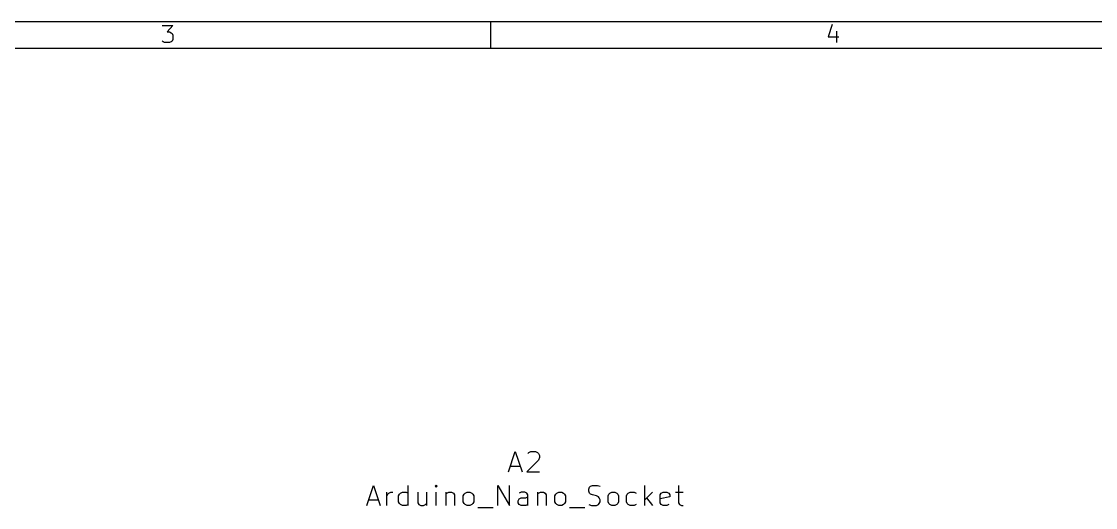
# Model space of a CAD drawing. Extents: x 0.4 to 11.3, y -7.9 to -0.4.
# Drawn here: x 4.91 to 8.089, y -1.833 to -0.394 of the extents above; entities that cross this region are included whole.
import ezdxf

# ---------------------------------------------------------------- set-up
doc = ezdxf.new("R2010")
doc.units = 0
doc.header["$MEASUREMENT"] = 0
doc.layers.add('CYAN2', color=4, linetype='CONTINUOUS')
doc.layers.add('RED2', color=1, linetype='CONTINUOUS')

msp = doc.modelspace()

# ---------------------------------------------------------------- linework, layer by layer
at = {"layer": 'CYAN2', "linetype": 'CONTINUOUS'}
for p, q in [((6.3514, -1.7274), (6.3714, -1.6674)), ((6.3514, -1.7274), (6.3714, -1.6674)), ((6.3714, -1.6674), (6.3914, -1.7274)), ((6.3714, -1.6674), (6.3914, -1.7274)), ((6.4086, -1.6731), (6.4114, -1.6702)), ((6.4086, -1.6731), (6.4114, -1.6702)), ((6.4114, -1.6702), (6.4171, -1.6674)), ((6.4114, -1.6702), (6.4171, -1.6674)), ((6.4171, -1.6674), (6.4314, -1.6674)), ((6.4171, -1.6674), (6.4314, -1.6674)), ((6.4314, -1.6674), (6.4371, -1.6702)), ((6.4314, -1.6674), (6.4371, -1.6702)), ((6.4371, -1.6702), (6.44, -1.6731)), ((6.4371, -1.6702), (6.44, -1.6731)), ((6.44, -1.6731), (6.4429, -1.6788)), ((6.44, -1.6731), (6.4429, -1.6788)), ((6.4429, -1.6845), (6.44, -1.6931)), ((6.4429, -1.6845), (6.44, -1.6931)), ((6.4429, -1.6788), (6.4429, -1.6845)), ((6.4429, -1.6788), (6.4429, -1.6845)), ((6.3571, -1.7102), (6.3857, -1.7102)), ((6.3571, -1.7102), (6.3857, -1.7102)), ((6.44, -1.6931), (6.4057, -1.7274)), ((6.44, -1.6931), (6.4057, -1.7274)), ((6.4057, -1.7274), (6.4429, -1.7274)), ((6.4057, -1.7274), (6.4429, -1.7274)), ((5.9314, -1.8274), (5.9514, -1.7674)), ((5.9314, -1.8274), (5.9514, -1.7674)), ((5.9514, -1.7674), (5.9714, -1.8274)), ((5.9514, -1.7674), (5.9714, -1.8274)), ((6.0543, -1.8274), (6.0543, -1.7674)), ((6.0543, -1.8274), (6.0543, -1.7674)), ((6.1371, -1.7674), (6.1343, -1.7702)), ((6.1371, -1.7674), (6.1343, -1.7702)), ((6.1343, -1.7702), (6.1371, -1.7731)), ((6.1343, -1.7702), (6.1371, -1.7731)), ((6.14, -1.7702), (6.1371, -1.7674)), ((6.1371, -1.7674), (6.1371, -1.7731)), ((6.14, -1.7702), (6.1371, -1.7674)), ((6.1371, -1.7674), (6.1371, -1.7731)), ((6.1371, -1.7731), (6.14, -1.7702)), ((6.1371, -1.7731), (6.14, -1.7702)), ((6.32, -1.8274), (6.32, -1.7674)), ((6.32, -1.7674), (6.3543, -1.8274)), ((6.32, -1.8274), (6.32, -1.7674)), ((6.32, -1.7674), (6.3543, -1.8274)), ((6.3543, -1.8274), (6.3543, -1.7674)), ((6.3543, -1.8274), (6.3543, -1.7674)), ((6.5886, -1.7788), (6.5914, -1.7731)), ((6.5886, -1.7788), (6.5914, -1.7731)), ((6.5886, -1.7845), (6.5886, -1.7788)), ((6.5886, -1.7845), (6.5886, -1.7788)), ((6.5914, -1.7731), (6.5943, -1.7702)), ((6.5914, -1.7731), (6.5943, -1.7702)), ((6.5943, -1.7702), (6.6, -1.7674)), ((6.5943, -1.7702), (6.6, -1.7674)), ((6.6, -1.7674), (6.6143, -1.7674)), ((6.6, -1.7674), (6.6143, -1.7674)), ((6.6143, -1.7674), (6.6229, -1.7702)), ((6.6143, -1.7674), (6.6229, -1.7702)), ((6.7543, -1.8274), (6.7543, -1.7674)), ((6.7543, -1.8274), (6.7543, -1.7674)), ((6.8543, -1.7674), (6.8543, -1.8188)), ((6.8543, -1.7674), (6.8543, -1.8188)), ((5.9371, -1.8102), (5.9657, -1.8102)), ((5.9371, -1.8102), (5.9657, -1.8102)), ((5.9914, -1.8274), (5.9914, -1.7874)), ((5.9914, -1.8274), (5.9914, -1.7874)), ((5.9914, -1.7988), (5.9943, -1.7931)), ((5.9914, -1.7988), (5.9943, -1.7931)), ((5.9943, -1.7931), (5.9971, -1.7902)), ((5.9943, -1.7931), (5.9971, -1.7902)), ((5.9971, -1.7902), (6.0029, -1.7874)), ((5.9971, -1.7902), (6.0029, -1.7874)), ((6.0029, -1.7874), (6.0086, -1.7874)), ((6.0029, -1.7874), (6.0086, -1.7874)), ((6.0257, -1.7988), (6.0286, -1.7931)), ((6.0257, -1.7988), (6.0286, -1.7931)), ((6.0257, -1.8159), (6.0257, -1.7988)), ((6.0257, -1.8159), (6.0257, -1.7988)), ((6.0286, -1.7931), (6.0314, -1.7902)), ((6.0286, -1.7931), (6.0314, -1.7902)), ((6.0314, -1.7902), (6.0371, -1.7874)), ((6.0314, -1.7902), (6.0371, -1.7874)), ((6.0371, -1.7874), (6.0486, -1.7874)), ((6.0371, -1.7874), (6.0486, -1.7874)), ((6.0486, -1.7874), (6.0543, -1.7902)), ((6.0486, -1.7874), (6.0543, -1.7902)), ((6.0829, -1.7874), (6.0829, -1.8188)), ((6.0829, -1.7874), (6.0829, -1.8188)), ((6.1086, -1.7874), (6.1086, -1.8274)), ((6.1086, -1.7874), (6.1086, -1.8274)), ((6.1371, -1.8274), (6.1371, -1.7874)), ((6.1371, -1.8274), (6.1371, -1.7874)), ((6.1657, -1.7874), (6.1657, -1.8274)), ((6.1657, -1.7874), (6.1657, -1.8274)), ((6.1657, -1.7931), (6.1686, -1.7902)), ((6.1657, -1.7931), (6.1686, -1.7902)), ((6.1686, -1.7902), (6.1743, -1.7874)), ((6.1686, -1.7902), (6.1743, -1.7874)), ((6.1743, -1.7874), (6.1829, -1.7874)), ((6.1743, -1.7874), (6.1829, -1.7874)), ((6.1829, -1.7874), (6.1886, -1.7902)), ((6.1829, -1.7874), (6.1886, -1.7902)), ((6.1886, -1.7902), (6.1914, -1.7959)), ((6.1886, -1.7902), (6.1914, -1.7959)), ((6.1914, -1.7959), (6.1914, -1.8274)), ((6.1914, -1.7959), (6.1914, -1.8274)), ((6.2171, -1.7988), (6.22, -1.7931)), ((6.2171, -1.7988), (6.22, -1.7931)), ((6.2171, -1.8159), (6.2171, -1.7988)), ((6.2171, -1.8159), (6.2171, -1.7988)), ((6.22, -1.7931), (6.2229, -1.7902)), ((6.22, -1.7931), (6.2229, -1.7902)), ((6.2229, -1.7902), (6.2286, -1.7874)), ((6.2229, -1.7902), (6.2286, -1.7874)), ((6.2286, -1.7874), (6.2371, -1.7874)), ((6.2286, -1.7874), (6.2371, -1.7874)), ((6.2371, -1.7874), (6.2429, -1.7902)), ((6.2371, -1.7874), (6.2429, -1.7902)), ((6.2429, -1.7902), (6.2457, -1.7931)), ((6.2429, -1.7902), (6.2457, -1.7931)), ((6.2457, -1.7931), (6.2486, -1.7988)), ((6.2457, -1.7931), (6.2486, -1.7988)), ((6.2486, -1.7988), (6.2486, -1.8159)), ((6.2486, -1.7988), (6.2486, -1.8159)), ((6.38, -1.8131), (6.3829, -1.8074)), ((6.38, -1.8131), (6.3829, -1.8074)), ((6.3886, -1.7874), (6.3829, -1.7902)), ((6.3886, -1.7874), (6.3829, -1.7902)), ((6.3829, -1.8074), (6.3886, -1.8045)), ((6.3829, -1.8074), (6.3886, -1.8045)), ((6.4, -1.7874), (6.3886, -1.7874)), ((6.4, -1.7874), (6.3886, -1.7874)), ((6.3886, -1.8045), (6.4029, -1.8045)), ((6.3886, -1.8045), (6.4029, -1.8045)), ((6.4057, -1.7902), (6.4, -1.7874)), ((6.4057, -1.7902), (6.4, -1.7874)), ((6.4029, -1.8045), (6.4086, -1.8016)), ((6.4029, -1.8045), (6.4086, -1.8016)), ((6.4086, -1.7959), (6.4057, -1.7902)), ((6.4086, -1.7959), (6.4057, -1.7902)), ((6.4086, -1.8274), (6.4086, -1.7959)), ((6.4086, -1.8274), (6.4086, -1.7959)), ((6.4371, -1.7874), (6.4371, -1.8274)), ((6.4371, -1.7874), (6.4371, -1.8274)), ((6.4371, -1.7931), (6.44, -1.7902)), ((6.4371, -1.7931), (6.44, -1.7902)), ((6.44, -1.7902), (6.4457, -1.7874)), ((6.44, -1.7902), (6.4457, -1.7874)), ((6.4457, -1.7874), (6.4543, -1.7874)), ((6.4457, -1.7874), (6.4543, -1.7874)), ((6.4543, -1.7874), (6.46, -1.7902)), ((6.4543, -1.7874), (6.46, -1.7902)), ((6.46, -1.7902), (6.4629, -1.7959)), ((6.46, -1.7902), (6.4629, -1.7959)), ((6.4629, -1.7959), (6.4629, -1.8274)), ((6.4629, -1.7959), (6.4629, -1.8274)), ((6.4886, -1.7988), (6.4914, -1.7931)), ((6.4886, -1.7988), (6.4914, -1.7931)), ((6.4886, -1.8159), (6.4886, -1.7988)), ((6.4886, -1.8159), (6.4886, -1.7988)), ((6.4914, -1.7931), (6.4943, -1.7902)), ((6.4914, -1.7931), (6.4943, -1.7902)), ((6.4943, -1.7902), (6.5, -1.7874)), ((6.4943, -1.7902), (6.5, -1.7874)), ((6.5, -1.7874), (6.5086, -1.7874)), ((6.5, -1.7874), (6.5086, -1.7874)), ((6.5086, -1.7874), (6.5143, -1.7902)), ((6.5086, -1.7874), (6.5143, -1.7902)), ((6.5143, -1.7902), (6.5171, -1.7931)), ((6.5143, -1.7902), (6.5171, -1.7931)), ((6.5171, -1.7931), (6.52, -1.7988)), ((6.5171, -1.7931), (6.52, -1.7988)), ((6.52, -1.7988), (6.52, -1.8159)), ((6.52, -1.7988), (6.52, -1.8159)), ((6.5914, -1.7902), (6.5886, -1.7845)), ((6.5914, -1.7902), (6.5886, -1.7845)), ((6.5943, -1.7931), (6.5914, -1.7902)), ((6.5943, -1.7931), (6.5914, -1.7902)), ((6.6, -1.7959), (6.5943, -1.7931)), ((6.6, -1.7959), (6.5943, -1.7931)), ((6.6114, -1.7988), (6.6, -1.7959)), ((6.6114, -1.7988), (6.6, -1.7959)), ((6.6171, -1.8016), (6.6114, -1.7988)), ((6.6171, -1.8016), (6.6114, -1.7988)), ((6.62, -1.8045), (6.6171, -1.8016)), ((6.62, -1.8045), (6.6171, -1.8016)), ((6.6229, -1.8102), (6.62, -1.8045)), ((6.6229, -1.8102), (6.62, -1.8045)), ((6.6229, -1.8159), (6.6229, -1.8102)), ((6.6229, -1.8159), (6.6229, -1.8102)), ((6.6457, -1.7988), (6.6486, -1.7931)), ((6.6457, -1.7988), (6.6486, -1.7931)), ((6.6457, -1.8159), (6.6457, -1.7988)), ((6.6457, -1.8159), (6.6457, -1.7988)), ((6.6486, -1.7931), (6.6514, -1.7902)), ((6.6486, -1.7931), (6.6514, -1.7902)), ((6.6514, -1.7902), (6.6571, -1.7874)), ((6.6514, -1.7902), (6.6571, -1.7874)), ((6.6571, -1.7874), (6.6657, -1.7874)), ((6.6571, -1.7874), (6.6657, -1.7874)), ((6.6657, -1.7874), (6.6714, -1.7902)), ((6.6657, -1.7874), (6.6714, -1.7902)), ((6.6714, -1.7902), (6.6743, -1.7931)), ((6.6714, -1.7902), (6.6743, -1.7931)), ((6.6743, -1.7931), (6.6771, -1.7988)), ((6.6743, -1.7931), (6.6771, -1.7988)), ((6.6771, -1.7988), (6.6771, -1.8159)), ((6.6771, -1.7988), (6.6771, -1.8159)), ((6.7, -1.7988), (6.7029, -1.7931)), ((6.7, -1.7988), (6.7029, -1.7931)), ((6.7, -1.8159), (6.7, -1.7988)), ((6.7, -1.8159), (6.7, -1.7988)), ((6.7029, -1.7931), (6.7057, -1.7902)), ((6.7029, -1.7931), (6.7057, -1.7902)), ((6.7057, -1.7902), (6.7114, -1.7874)), ((6.7057, -1.7902), (6.7114, -1.7874)), ((6.7114, -1.7874), (6.7229, -1.7874)), ((6.7114, -1.7874), (6.7229, -1.7874)), ((6.7229, -1.7874), (6.7286, -1.7902)), ((6.7229, -1.7874), (6.7286, -1.7902)), ((6.7771, -1.7874), (6.7543, -1.8102)), ((6.7771, -1.7874), (6.7543, -1.8102)), ((6.76, -1.8045), (6.7771, -1.8274)), ((6.76, -1.8045), (6.7771, -1.8274)), ((6.8, -1.7959), (6.8029, -1.7902)), ((6.8, -1.7959), (6.8029, -1.7902)), ((6.8, -1.8188), (6.8, -1.7959)), ((6.8, -1.8188), (6.8, -1.7959)), ((6.8286, -1.8016), (6.8, -1.8074)), ((6.8286, -1.8016), (6.8, -1.8074)), ((6.8029, -1.7902), (6.8086, -1.7874)), ((6.8029, -1.7902), (6.8086, -1.7874)), ((6.8086, -1.7874), (6.82, -1.7874)), ((6.8086, -1.7874), (6.82, -1.7874)), ((6.82, -1.7874), (6.8257, -1.7902)), ((6.82, -1.7874), (6.8257, -1.7902)), ((6.8257, -1.7902), (6.8286, -1.7959)), ((6.8257, -1.7902), (6.8286, -1.7959)), ((6.8286, -1.7959), (6.8286, -1.8016)), ((6.8286, -1.7959), (6.8286, -1.8016)), ((6.8457, -1.7874), (6.8686, -1.7874)), ((6.8457, -1.7874), (6.8686, -1.7874)), ((6.0286, -1.8216), (6.0257, -1.8159)), ((6.0286, -1.8216), (6.0257, -1.8159)), ((6.0314, -1.8245), (6.0286, -1.8216)), ((6.0314, -1.8245), (6.0286, -1.8216)), ((6.0371, -1.8274), (6.0314, -1.8245)), ((6.0371, -1.8274), (6.0314, -1.8245)), ((6.0486, -1.8274), (6.0371, -1.8274)), ((6.0486, -1.8274), (6.0371, -1.8274)), ((6.0543, -1.8245), (6.0486, -1.8274)), ((6.0543, -1.8245), (6.0486, -1.8274)), ((6.0829, -1.8188), (6.0857, -1.8245)), ((6.0829, -1.8188), (6.0857, -1.8245)), ((6.0857, -1.8245), (6.0914, -1.8274)), ((6.0857, -1.8245), (6.0914, -1.8274)), ((6.0914, -1.8274), (6.1, -1.8274)), ((6.0914, -1.8274), (6.1, -1.8274)), ((6.1, -1.8274), (6.1057, -1.8245)), ((6.1, -1.8274), (6.1057, -1.8245)), ((6.1057, -1.8245), (6.1086, -1.8216)), ((6.1057, -1.8245), (6.1086, -1.8216)), ((6.22, -1.8216), (6.2171, -1.8159)), ((6.22, -1.8216), (6.2171, -1.8159)), ((6.2229, -1.8245), (6.22, -1.8216)), ((6.2229, -1.8245), (6.22, -1.8216)), ((6.2286, -1.8274), (6.2229, -1.8245)), ((6.2286, -1.8274), (6.2229, -1.8245)), ((6.2371, -1.8274), (6.2286, -1.8274)), ((6.2371, -1.8274), (6.2286, -1.8274)), ((6.2429, -1.8245), (6.2371, -1.8274)), ((6.2429, -1.8245), (6.2371, -1.8274)), ((6.2457, -1.8216), (6.2429, -1.8245)), ((6.2457, -1.8216), (6.2429, -1.8245)), ((6.2486, -1.8159), (6.2457, -1.8216)), ((6.2486, -1.8159), (6.2457, -1.8216)), ((6.26, -1.8331), (6.3057, -1.8331)), ((6.26, -1.8331), (6.3057, -1.8331)), ((6.38, -1.8188), (6.38, -1.8131)), ((6.38, -1.8188), (6.38, -1.8131)), ((6.3829, -1.8245), (6.38, -1.8188)), ((6.3829, -1.8245), (6.38, -1.8188)), ((6.3886, -1.8274), (6.3829, -1.8245)), ((6.3886, -1.8274), (6.3829, -1.8245)), ((6.4029, -1.8274), (6.3886, -1.8274)), ((6.4029, -1.8274), (6.3886, -1.8274)), ((6.4086, -1.8245), (6.4029, -1.8274)), ((6.4086, -1.8245), (6.4029, -1.8274)), ((6.4914, -1.8216), (6.4886, -1.8159)), ((6.4914, -1.8216), (6.4886, -1.8159)), ((6.4943, -1.8245), (6.4914, -1.8216)), ((6.4943, -1.8245), (6.4914, -1.8216)), ((6.5, -1.8274), (6.4943, -1.8245)), ((6.5, -1.8274), (6.4943, -1.8245)), ((6.5086, -1.8274), (6.5, -1.8274)), ((6.5086, -1.8274), (6.5, -1.8274)), ((6.5143, -1.8245), (6.5086, -1.8274)), ((6.5143, -1.8245), (6.5086, -1.8274)), ((6.5171, -1.8216), (6.5143, -1.8245)), ((6.5171, -1.8216), (6.5143, -1.8245)), ((6.52, -1.8159), (6.5171, -1.8216)), ((6.52, -1.8159), (6.5171, -1.8216)), ((6.5314, -1.8331), (6.5771, -1.8331)), ((6.5314, -1.8331), (6.5771, -1.8331)), ((6.5886, -1.8245), (6.5971, -1.8274)), ((6.5886, -1.8245), (6.5971, -1.8274)), ((6.5971, -1.8274), (6.6114, -1.8274)), ((6.5971, -1.8274), (6.6114, -1.8274)), ((6.6114, -1.8274), (6.6171, -1.8245)), ((6.6114, -1.8274), (6.6171, -1.8245)), ((6.6171, -1.8245), (6.62, -1.8216)), ((6.6171, -1.8245), (6.62, -1.8216)), ((6.62, -1.8216), (6.6229, -1.8159)), ((6.62, -1.8216), (6.6229, -1.8159)), ((6.6486, -1.8216), (6.6457, -1.8159)), ((6.6486, -1.8216), (6.6457, -1.8159)), ((6.6514, -1.8245), (6.6486, -1.8216)), ((6.6514, -1.8245), (6.6486, -1.8216)), ((6.6571, -1.8274), (6.6514, -1.8245)), ((6.6571, -1.8274), (6.6514, -1.8245)), ((6.6657, -1.8274), (6.6571, -1.8274)), ((6.6657, -1.8274), (6.6571, -1.8274)), ((6.6714, -1.8245), (6.6657, -1.8274)), ((6.6714, -1.8245), (6.6657, -1.8274)), ((6.6743, -1.8216), (6.6714, -1.8245)), ((6.6743, -1.8216), (6.6714, -1.8245)), ((6.6771, -1.8159), (6.6743, -1.8216)), ((6.6771, -1.8159), (6.6743, -1.8216)), ((6.7029, -1.8216), (6.7, -1.8159)), ((6.7029, -1.8216), (6.7, -1.8159)), ((6.7057, -1.8245), (6.7029, -1.8216)), ((6.7057, -1.8245), (6.7029, -1.8216)), ((6.7114, -1.8274), (6.7057, -1.8245)), ((6.7114, -1.8274), (6.7057, -1.8245)), ((6.7229, -1.8274), (6.7114, -1.8274)), ((6.7229, -1.8274), (6.7114, -1.8274)), ((6.7286, -1.8245), (6.7229, -1.8274)), ((6.7286, -1.8245), (6.7229, -1.8274)), ((6.8029, -1.8245), (6.8, -1.8188)), ((6.8029, -1.8245), (6.8, -1.8188)), ((6.8086, -1.8274), (6.8029, -1.8245)), ((6.8086, -1.8274), (6.8029, -1.8245)), ((6.82, -1.8274), (6.8086, -1.8274)), ((6.82, -1.8274), (6.8086, -1.8274)), ((6.8257, -1.8245), (6.82, -1.8274)), ((6.8257, -1.8245), (6.82, -1.8274)), ((6.8543, -1.8188), (6.8571, -1.8245)), ((6.8543, -1.8188), (6.8571, -1.8245)), ((6.8571, -1.8245), (6.8629, -1.8274)), ((6.8571, -1.8245), (6.8629, -1.8274)), ((6.8629, -1.8274), (6.8686, -1.8274)), ((6.8629, -1.8274), (6.8686, -1.8274))]:
    msp.add_line(p, q, dxfattribs=at)
at = {"layer": 'RED2', "linetype": 'CONTINUOUS'}
for p, q in [((0.3937, -0.3937), (11.2993, -0.3937)), ((5.3262, -0.4053), (5.3578, -0.4053)), ((5.3578, -0.4053), (5.3408, -0.4248)), ((6.2992, -0.4724), (6.2992, -0.3937)), ((7.3093, -0.4028), (7.2971, -0.4394)), ((5.3408, -0.4248), (5.3481, -0.4248)), ((5.3481, -0.4248), (5.353, -0.4272)), ((5.353, -0.4272), (5.3554, -0.4296)), ((5.3554, -0.4296), (5.3578, -0.4345)), ((5.3578, -0.4345), (5.3578, -0.4467)), ((7.2971, -0.4394), (7.3288, -0.4394)), ((7.3215, -0.4223), (7.3215, -0.4564)), ((0.4724, -0.4724), (11.2206, -0.4724)), ((5.3286, -0.454), (5.3262, -0.4516)), ((5.3335, -0.4564), (5.3286, -0.454)), ((5.3481, -0.4564), (5.3335, -0.4564)), ((5.353, -0.454), (5.3481, -0.4564)), ((5.3554, -0.4516), (5.353, -0.454)), ((5.3578, -0.4467), (5.3554, -0.4516))]:
    msp.add_line(p, q, dxfattribs=at)

doc.saveas('drawing.dxf')
